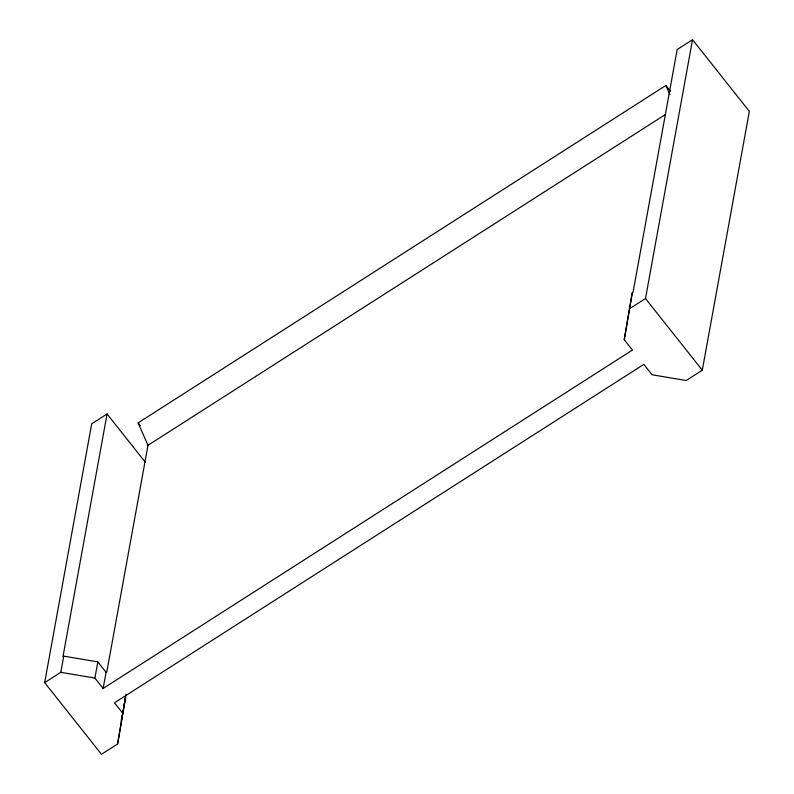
<?xml version="1.0" encoding="UTF-8"?>
<svg xmlns="http://www.w3.org/2000/svg" width="794" height="794" viewBox="0 0 794 794"><rect width="100%" height="100%" fill="white"/><g stroke="black" fill="none" stroke-linecap="round" stroke-linejoin="round"><path stroke-width="1.19" d="M117.601 743.988L125.65 696.983L117.601 743.988L101.473 754.3L44.663 682.632L91.707 423.798L107.071 413.972L145.451 462.396M44.663 682.632L60.801 672.32L94.903 678.076L103.131 688.448L632.471 350.055L624.243 339.683L632.292 292.678L633.066 292.192L677.163 49.526L692.527 39.7L749.338 111.368L702.293 370.203L686.165 380.524L652.063 374.768L643.835 364.386L114.485 702.789L122.713 713.161M632.292 292.678L624.243 339.683M107.071 413.972L62.974 656.638L63.738 656.142L97.841 661.898L106.068 672.27L103.131 688.448M60.801 672.32L63.738 656.142M94.903 678.076L97.841 661.898M670.454 91.191L665.908 85.464L138.106 422.874L147.992 445.295L106.833 671.784L106.068 672.27M121.105 720.982L123.1 710.005M123.546 707.573L125.978 694.154M629.354 308.856L645.492 298.544L692.527 39.7M147.992 445.295L665.352 114.564M645.492 298.544L702.293 370.203M138.106 422.874L140.379 425.743M665.908 85.464L669.868 94.426"/></g></svg>
